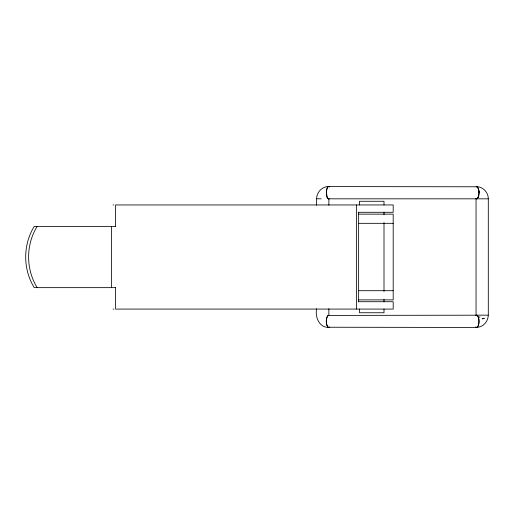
<?xml version="1.0" encoding="UTF-8"?>
<svg xmlns="http://www.w3.org/2000/svg" width="514" height="514" viewBox="0 0 514 514"><rect width="100%" height="100%" fill="white"/><g stroke="black" fill="none" stroke-linecap="round" stroke-linejoin="round"><path stroke-width="0.77" d="M476.786 198.738L477.994 197.601C479.401 194.234 479.652 189.66 477.178 186.788L328.53 186.582M488.236 315.14C488.3 321.301 483.237 327.219 476.921 327.315M316.637 198.77C316.585 192.454 321.912 186.627 328.305 186.55M475.887 198.622A6.123 2.499 90 0 0 477.782 198.006C479.498 194.69 479.562 190.238 477.545 187.051C474.184 186.351 477.442 186.775 479.17 186.968C484.464 188.387 488.364 193.309 488.3 198.828L488.3 315.14L476.048 315.14L476.048 198.828M478.695 195.763L478.791 195.211M477.969 197.607L478.296 197.035M37.143 226.391L35.395 229.45A55.126 50.61 -90 0 0 35.395 284.576L37.143 287.641M479.003 317.421L479.973 316.81M329.256 327.052L328.876 327.373C319.181 327.848 314.864 316.894 316.63 308.721M476.529 315.198L327.964 315.41C325.703 318.719 325.703 323.929 327.964 327.238L476.529 327.45M328.53 327.45L329.095 327.238M483.918 318.262L482.344 318.834L483.918 318.262L484.374 318.545M328.53 198.828L488.3 198.828M113.035 204.951L113.787 204.951M358.207 212.301L393.191 212.301L393.191 204.951L115.56 204.951L115.56 226.391M358.682 214.139L393.191 214.139L393.191 299.887L358.682 299.887M358.682 223.327L393.191 223.327M115.734 226.391L34.226 226.391L32.478 229.45A55.12 50.61 -90 0 0 32.478 284.576L34.226 287.641L115.734 287.641M358.682 290.699L393.191 290.699M358.207 301.724L393.191 301.724L393.191 309.075L115.56 309.075L115.56 287.641M113.035 309.075L113.787 309.075M328.53 315.198C326.094 315.911 325.144 324.861 328.305 327.418M327.155 197.389L326.377 191.677L327.251 187.681A6.123 2.184 90 0 1 329.423 187.051M478.296 188.375L478.431 188.811M479.003 192.204L479.029 192.705M478.945 191.118L478.977 191.78M384.003 204.951L384.003 201.276L359.504 201.276L359.504 204.951M384.003 212.301L384.003 214.698M384.003 222.684L384.003 291.348M384.003 299.328L384.003 301.724M384.003 309.075L384.003 312.75L359.504 312.75L359.504 309.075M358.637 212.301L358.637 301.724M356.44 204.951L356.44 309.075M328.876 198.828L328.876 205.247M328.876 308.721L328.876 315.14M321.166 198.828L316.63 198.77L316.63 205.189M111.448 226.391L111.448 287.641M329.095 198.622A6.123 2.184 90 0 1 327.437 198.006C325.947 194.729 325.947 190.681 327.437 187.398A6.123 2.184 -90 0 1 329.095 186.788M475.887 315.41A6.123 2.499 90 0 1 479.029 321.327A6.123 2.499 90 0 1 475.887 327.238M476.144 315.339A6.065 2.474 -90 0 1 478.99 321.95A6.065 2.474 -90 0 1 475.649 326.988M328.754 198.732A6.117 2.184 -90 0 1 327.161 197.402M478.9 192.011L478.9 192.011M477.358 187.051L477.358 187.051M478.393 189.049L478.45 189.383L478.393 189.049"/></g></svg>
